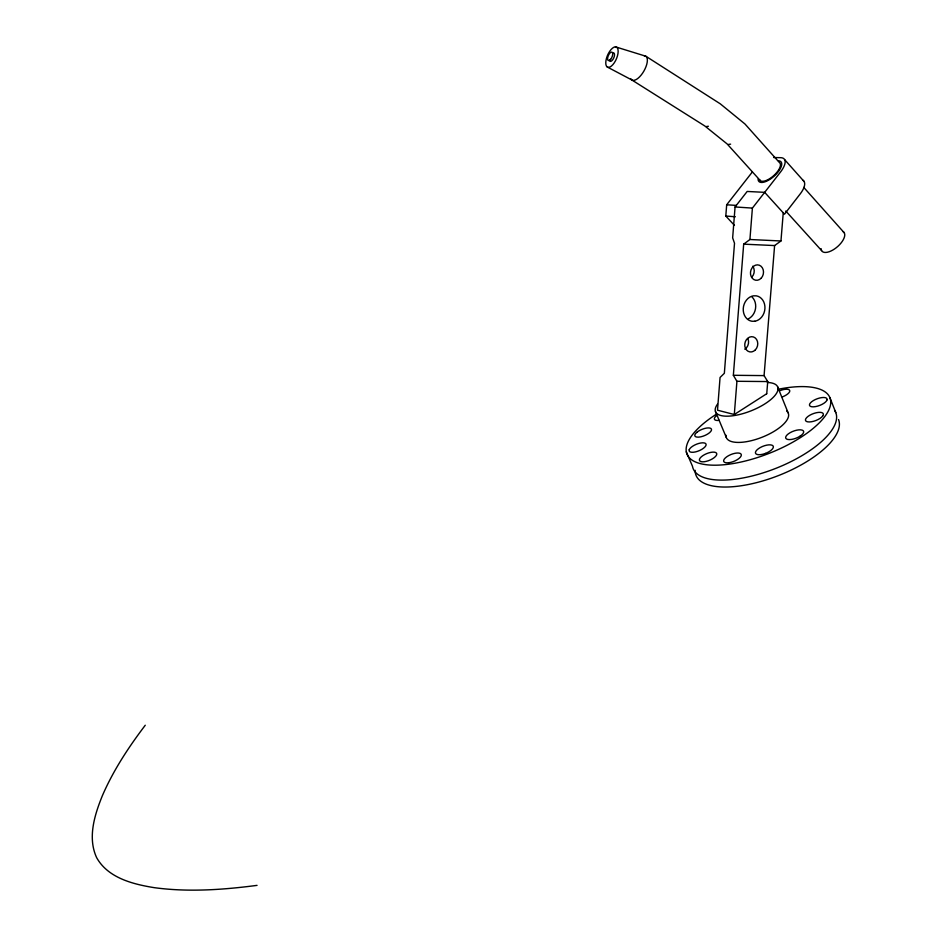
<?xml version="1.0" encoding="UTF-8"?>
<svg xmlns="http://www.w3.org/2000/svg" width="937" height="937" viewBox="0 0 937 937"><rect width="100%" height="100%" fill="white"/><g stroke="black" fill="none" stroke-linecap="round" stroke-linejoin="round"><path stroke-width="1.41" d="M734.456 225.372L725.8 216.037L726.679 204.781L752.165 172.209M802.611 180.068A18.892 8.175 -41.3 0 1 800.221 193.9L784.492 214.198L764.674 192.343L747.176 191.453L735.065 206.96L732.652 237.881L734.514 243.245L724.348 373.301L720.061 377.482L717.508 410.195L734.303 414.517L766.735 393.716L767.731 381.558L764.077 375.608L774.606 245.564L780.954 240.973L783.25 212.828M734.303 414.517L736.927 381.289L733.355 375.292L743.685 244.159L749.916 239.509L780.954 240.973M749.916 239.509L752.399 208.096L780.568 171.951A19.033 7.964 -41.5 0 0 780.744 157.685L773.693 157.521M145.258 725.238C128.603 747.199 113.272 770.413 102.332 795.794C94.567 815.003 87.41 837.701 96.652 857.671C108.024 878.004 132.867 884.188 154.207 887.655C188.36 892.293 223.029 889.822 257.054 885.371M766.536 393.845L766.653 393.692M706.428 126.53L708.395 126.261M728.576 144.368L730.614 144.157M736.927 381.289L767.731 381.558M733.355 375.292L764.077 375.608M743.685 244.159L774.606 245.564M726.679 204.781L736.271 205.402M735.065 206.96L752.399 208.096M725.8 216.037L735.381 216.763M616.651 47.201L645.792 56.208L720.248 103.808L744.962 123.989L779.315 162.441A13.212 5.528 -41.5 0 1 776.914 172.303A13.212 5.528 -41.5 0 1 764.053 181.146L761.98 181.286A13.212 5.528 -41.5 0 1 759.567 179.623M607.235 66.995L631.796 79.938L704.87 126.015L727.065 143.876L760.446 180.759M785.768 211.024L821.585 250.566M803.77 187.423L844.284 232.821M784.644 159.653L804.157 181.555M686.282 451.798L692.466 466.239A76.623 30.031 -21.4 0 0 775.777 468.383A76.623 30.031 -21.4 0 0 834.551 410.265M715.481 411.577L726.316 437.497M777.581 386.688L788.158 412.889M829.936 397.745L835.792 412.608M843.031 231.591A14.465 6.711 -40.7 0 1 836.237 247.731A14.465 6.711 -40.7 0 1 821.152 248.703M644.269 55.787A13.774 5.88 -60.2 0 1 646.026 66.586A13.774 5.88 -60.2 0 1 635.169 80.032L633.295 80.406A13.774 5.88 -60.2 0 1 630.788 78.673M612.786 52.987A4.568 1.991 -66.5 0 1 614.473 55.318A4.568 1.991 -66.5 0 1 611.966 60.612A4.568 1.991 -66.5 0 1 609.401 60.109M778.331 160.766A14.805 6.196 -41.5 0 1 774.302 176.015A14.805 6.196 -41.5 0 1 758.103 179.061M752.762 266.213A7.707 6.454 -79.9 0 1 751.907 277.036M752.06 297.029A12.79 10.717 -78.6 0 1 748.394 318.826M747.995 338.925A7.648 6.407 -77.2 0 1 744.821 349.232M767.356 382.483A33.463 12.345 -21.7 0 1 772.393 398.178A33.463 12.345 -21.7 0 1 731.656 415.911A33.463 12.345 -21.7 0 1 717.473 404.198M786.729 411.074A33.287 12.767 -21.5 0 1 762.308 437.157A33.287 12.767 -21.5 0 1 726.023 435.236M777.675 389.382A76.857 29.492 -21.5 0 1 822.042 419.928A76.857 29.492 -21.5 0 1 710.609 465.092A76.857 29.492 -21.5 0 1 716.29 414.259M838.533 419.565A76.518 30.277 -21.3 0 1 772.475 477.8A76.518 30.277 -21.3 0 1 695.149 470.304M782.325 396.925A9.019 3.35 -21.2 0 0 789.481 391.994A9.019 3.35 -21.2 0 0 786.494 389.218L784.585 389.37A9.019 3.35 -21.2 0 0 780.252 390.542M719.171 420.35A8.901 3.326 -22 0 1 716.278 415.841M689.234 449.713L689.105 450.732A9.101 3.502 -22.4 0 0 701.766 449.397A9.101 3.502 -22.4 0 0 702.586 442.814A9.101 3.502 -22.4 0 0 689.234 449.713M822.721 415.981L821.573 417.234A9.487 3.678 -20.7 0 1 806.488 421.463A9.487 3.678 -20.7 0 1 813.89 413.416A9.487 3.678 -20.7 0 1 822.721 415.981M696.777 432.379L695.582 433.573A8.972 3.397 -22.3 0 0 703.09 436.185A8.972 3.397 -22.3 0 0 710.808 428.42A8.972 3.397 -22.3 0 0 696.777 432.379M800.151 436.138L798.101 437.298A9.557 3.76 -20.9 0 1 785.639 437.38A9.557 3.76 -20.9 0 1 798.816 429.86A9.557 3.76 -20.9 0 1 800.151 436.138M765.412 453.438L763.058 454.176A9.534 3.783 -21.4 0 1 756.92 449.959A9.534 3.783 -21.4 0 1 772.065 445.216A9.534 3.783 -21.4 0 1 765.412 453.438M615.433 46.85L613.993 47.201A10.986 4.79 -66.5 0 0 606.438 58.41A10.986 4.79 -66.5 0 0 608.429 67.37L609.87 67.042A10.986 4.79 -66.5 0 0 617.483 55.81A10.986 4.79 -66.5 0 0 615.433 46.85M728.799 462.737L726.831 462.843A9.417 3.725 -21.8 0 1 728.705 455.581A9.417 3.725 -21.8 0 1 741.343 454.972A9.417 3.725 -21.8 0 1 728.799 462.737M754.812 321.239L751.978 321.262A12.895 10.775 -78.5 0 1 743.252 308.589A12.895 10.775 -78.5 0 1 753.43 295.834L756.264 295.834A12.895 10.775 -78.5 0 1 764.932 308.507A12.895 10.775 -78.5 0 1 754.812 321.239M700.923 461.578L699.892 461.027A9.265 3.619 -22.2 0 1 708.911 452.84A9.265 3.619 -22.2 0 1 715.575 456.401A9.265 3.619 -22.2 0 1 700.923 461.578M827.055 399.818L827.02 398.846A9.347 3.561 -20.6 0 0 813.421 400.544A9.347 3.561 -20.6 0 0 813.644 406.822A9.347 3.561 -20.6 0 0 827.055 399.818M610.631 59.359A4.568 1.979 -66.6 0 0 612.107 52.226A4.568 1.979 -66.6 0 0 607.726 57.438A4.568 1.979 -66.6 0 0 610.631 59.359M761.137 278.23A7.765 6.489 -79.9 0 0 759.275 265.194A7.765 6.489 -79.9 0 0 750.549 274.33A7.765 6.489 -79.9 0 0 761.137 278.23M755.386 349.841A7.707 6.442 -77.1 0 0 753.535 336.98A7.707 6.442 -77.1 0 0 744.833 346.186A7.707 6.442 -77.1 0 0 755.386 349.841"/></g></svg>
